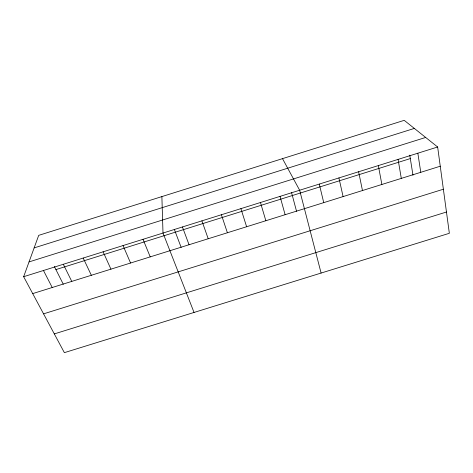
<?xml version="1.0" encoding="UTF-8"?>
<svg xmlns="http://www.w3.org/2000/svg" width="473" height="473" viewBox="0 0 473 473"><rect width="100%" height="100%" fill="white"/><g stroke="black" fill="none" stroke-linecap="round" stroke-linejoin="round"><path stroke-width="0.71" d="M23.65 276.705L38.703 235.353L404.214 120.343L437.649 146.997L449.35 233.295L64.363 352.657L23.65 276.705L437.649 146.997M34.139 247.899L414.342 128.419M29.036 261.912L425.67 137.448M55.915 269.586L410.322 158.585M32.708 293.609L440.257 166.218M43.563 313.847L443.378 189.224M54.318 333.908L446.465 212.016M282.505 158.638L299.64 190.235L321.102 273.057M43.469 270.497L52.225 287.507M54.36 266.5L63.281 284.238M63.317 264.277L71.772 281.4M83.195 258.045L91.342 275.28M103.102 251.813L110.942 269.155M123.039 245.564L130.572 263.018M143.006 239.308L150.225 256.874M194.042 312.452L163.002 233.041L161.878 196.597M174.336 229.417L181.159 247.391M182.436 226.957L189.046 244.742M201.9 220.856L208.209 238.753M221.394 214.748L227.395 232.751M240.911 208.634L246.61 226.744M260.457 202.509L265.85 220.731M280.034 196.378L285.118 214.707M291.587 192.682L296.553 211.319M319.269 184.086L323.739 202.639M338.928 177.925L343.091 196.591M358.617 171.758L362.472 190.53M378.335 165.58L381.877 184.464M398.077 159.395L401.305 178.392M409.772 155.138L412.982 175.241M417.848 153.199L420.769 172.308"/></g></svg>
